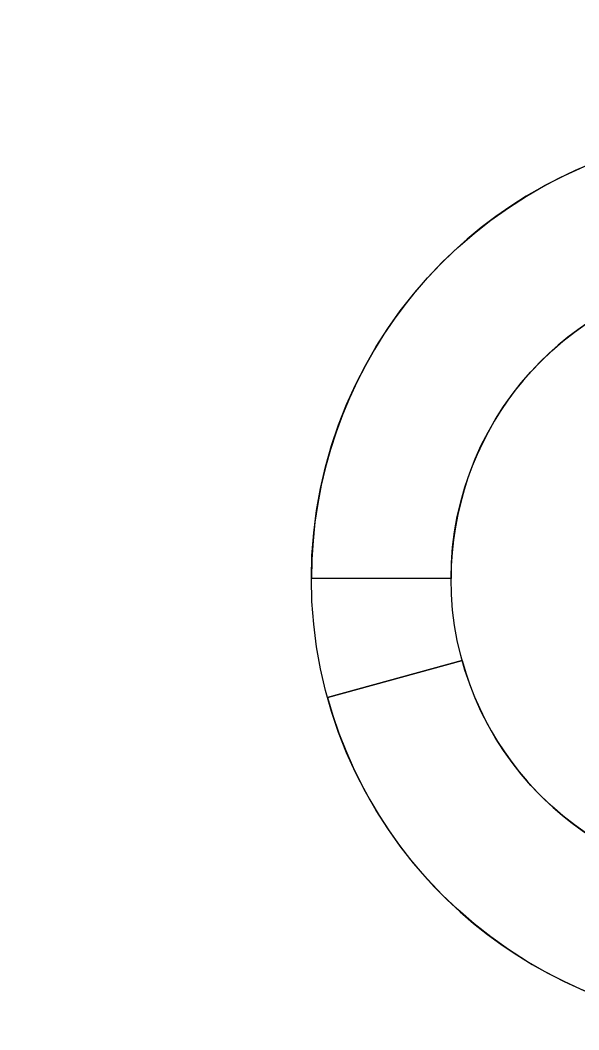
# Model space of a CAD drawing. Header units: millimetres. Extents: x 496 to 139339, y -41630 to 84383.
# Drawn here: x 30842 to 32843, y -37614 to -34002 of the extents above; entities that cross this region are included whole.
import ezdxf

# ---------------------------------------------------------------- set-up
doc = ezdxf.new("R2010")
doc.units = ezdxf.units.MM
doc.layers.add('площадь', color=2, linetype='Continuous', lineweight=25, plot=False)
doc.layers.add('территория', color=74, linetype='Continuous', lineweight=25)

msp = doc.modelspace()

# ---------------------------------------------------------------- linework, layer by layer
at = {"layer": 'площадь'}
for radius in [1600, 1100]:
    msp.add_circle((33485, -35999.7), radius, dxfattribs=at)
at = {"layer": 'территория'}
for p, q in [((32385, -35999.7), (31885, -35999.7)), ((32385, -35999.7), (31885, -35999.7)), ((31942.8, -36425.7), (32424.7, -36292.6)), ((32424.7, -36292.6), (31942.8, -36425.7))]:
    msp.add_line(p, q, dxfattribs=at)
for radius, start, end in [(5550, 90, 270), (3550, 90, 270), (1600, 104.5023, 180), (1100, 104.5023, 180), (1100, 195.4393, 270), (1600, 195.4393, 270)]:
    msp.add_arc((33485, -35999.7), radius, start, end, dxfattribs=at)

doc.saveas('drawing.dxf')
